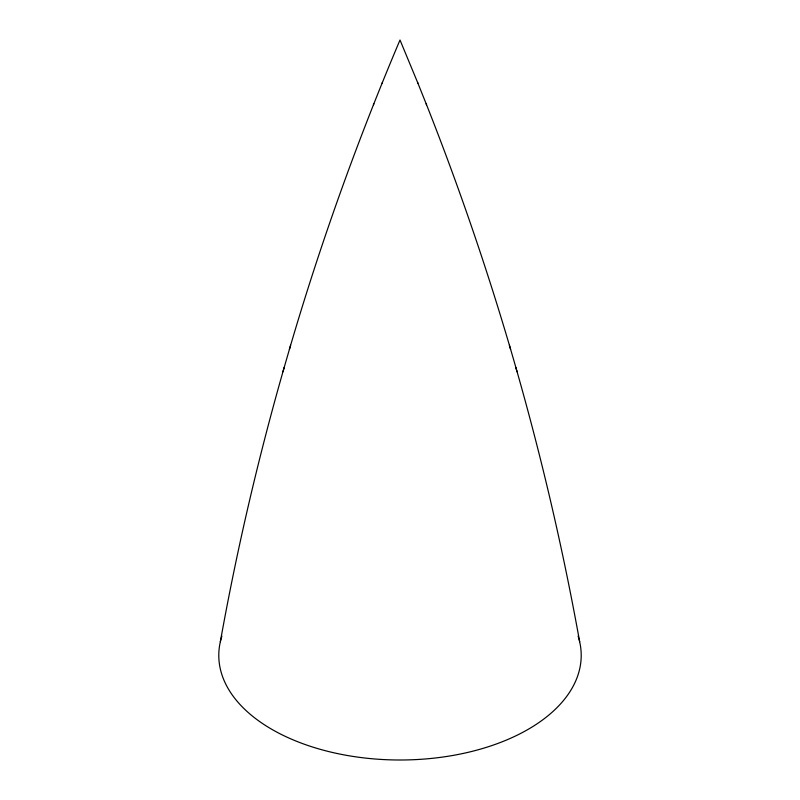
<?xml version="1.0" encoding="UTF-8"?>
<svg xmlns="http://www.w3.org/2000/svg" width="800" height="800" viewBox="0 0 800 800"><rect width="100%" height="100%" fill="white"/><g stroke="black" fill="none" stroke-linecap="round" stroke-linejoin="round"><path stroke-width="1.2" d="M220.34 641.72C236.94 549.26 258.31 457.67 284.2 367.37M289.4 349.44C320.12 244.23 357.24 140.91 400 40L417.89 83.15M282.94 371.77L290.59 345.28M373.44 104.78L373.85 103.79M382.11 83.15L382.38 82.48M426.15 103.79L426.56 104.78C495.11 278.13 546.64 458.25 579.66 641.72M417.62 82.48L426.56 104.78M515.8 367.37L517.06 371.77M509.41 345.28L510.6 349.44M578.1 636.09A181.21 104.62 0 0 1 400 760A181.21 104.62 0 0 1 221.9 636.09"/></g></svg>
